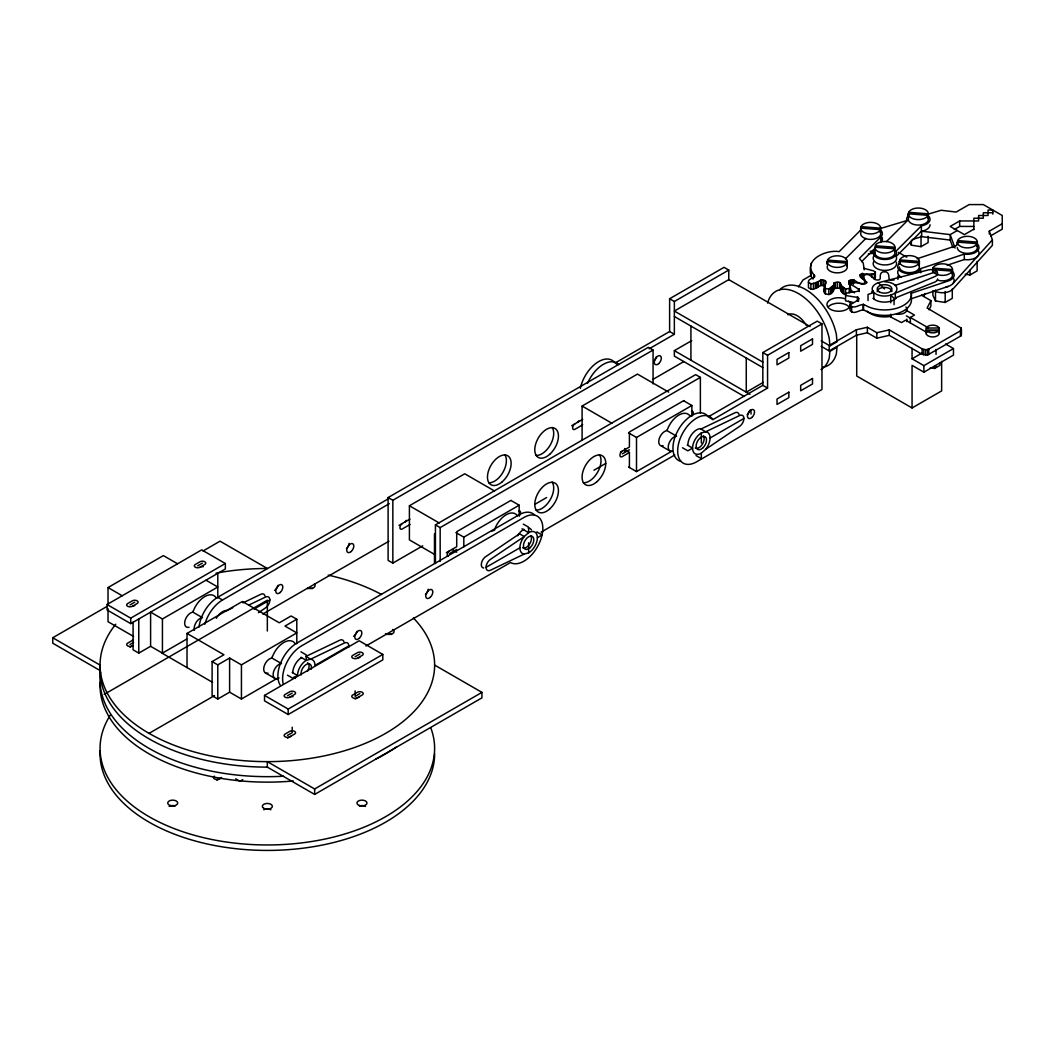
<?xml version="1.0" encoding="UTF-8"?>
<svg xmlns="http://www.w3.org/2000/svg" width="1055" height="1055" viewBox="0 0 1055 1055"><rect width="100%" height="100%" fill="white"/><g stroke="black" fill="none" stroke-linecap="round" stroke-linejoin="round"><path stroke-width="1.5" d="M894.113 279.984C885.171 281.184 891.765 274.973 886.319 271.9L882.811 271.874C877.061 274.353 884.288 281.58 875.399 279.707C872.709 278.204 870.56 274.471 866.603 274.406L863.557 275.381L863.781 278.124L866.023 282.278L863.518 283.69L851.702 282.252L849.908 283.993L849.697 292.538C853.798 287.329 843.116 279.219 853.521 279.812C857.385 282.002 862.95 286.973 867.105 282.463C852.559 271.056 862.212 274.854 874.384 273.865L875.347 271.926L873.487 270.845L864.164 268.366M853.205 302.495L845.556 300.846L845.609 293.356C857.689 290.705 865.931 292.499 849.908 283.993M850 291.338L849.776 289.321M961.079 327.973L960.432 330.835L928.756 349.126L925.71 349.706L922.162 348.875L889.273 329.899L876.824 332.721L867.368 327.261L856.396 329.753L829.19 345.46L829.19 350.933L856.396 335.213L867.368 332.721L876.824 338.193L889.273 335.358L922.162 354.335L927.622 354.955L960.788 335.978L961.079 327.973L927.134 308.034L930.892 300.622L921.437 295.163M840.914 285.232L845.609 289.044L845.609 294.503C836.76 293.514 845.569 278.902 834.98 282.608C832.764 285.47 835.428 293.541 828.808 294.53L825.445 293.976C819.616 289.057 831.261 280.01 821.819 279.878C818.403 280.986 815.08 284.085 810.886 283.69L808.447 282.239C807.563 277.808 818.06 278.032 813.919 274.841C801.866 260.071 826.764 249.231 839.121 251.657L860.55 230.227M833.556 290.692L834.004 283.057M875.188 248.505L874.846 249.995L874.846 247.266L894.574 248.769L894.574 251.499L894.917 247.266A10.036 5.789 0 0 0 886.2 241.529A10.036 5.789 0 0 0 875.188 245.762L894.917 247.266M189.056 627.277A8.361 4.827 -60 0 1 184.862 621.316A8.361 4.827 -60 0 1 192.116 612.309L193.5 610.594A18.397 10.629 -60 0 1 216.038 597.578M268.062 673.169A8.361 4.827 -60 0 1 263.882 667.222A8.361 4.827 -60 0 1 271.122 658.201L272.52 656.487A18.397 10.629 -60 0 1 295.057 643.471M494.399 530.414L494.887 528.779A18.397 10.629 -60 0 1 517.425 515.763M669.938 450.986L660.47 445.526A8.361 4.827 -60 0 1 659.533 437.825A8.361 4.827 -60 0 1 666.193 430.796L667.578 429.082A18.397 10.629 -60 0 1 690.115 416.066M849.024 292.617L849.697 287.079M923.613 296.35L925.064 293.488M929.007 309.801L930.892 306.095L930.892 300.622M824.43 284.929L825.445 288.516L828.808 289.07L833.556 285.232M798.543 286.92L802.934 280.037L811.348 275.184M834.004 288.516L839.938 288.107L840.914 290.692M952.876 283.65L992.399 239.867L989.287 231.177L1002.25 223.7M682.519 447.768L687.847 450.841L692.568 448.111A12.383 7.148 -60 0 1 701.324 432.946L705.703 431.772L739.173 415.736A6.686 3.864 -60 0 1 743.907 418.479A6.686 3.864 -60 0 1 739.173 426.668L705.703 449.285L701.324 453.162L701.324 458.622L695.997 455.549M952.639 271.689A11.711 6.765 0 0 1 948.353 280.92L911.23 293.29L911.467 299.844A26.929 15.548 0 0 1 894.851 314.205A26.929 15.548 0 0 1 865.509 310.843C861.315 307.823 856.555 314.166 851.649 311.964L849.948 310.196L849.948 304.737C866.076 296.218 857.491 298.077 845.556 295.387M845.424 258.871L865.904 238.39M880.833 230.227A11.711 6.765 0 0 1 880.833 236.993L859.39 258.422L863.241 263.038L864.164 269.803M861.658 261.627L875.188 248.096M886.424 241.621L907.023 221.023A11.711 6.765 0 0 1 908.197 215.893M928.479 215.893A11.711 6.765 0 0 1 921.371 225.81L896.196 250.984A11.711 6.765 0 0 1 883.352 259.438A11.711 6.765 0 0 1 874.74 249.349M930.048 224.741A11.711 6.765 0 0 1 921.371 231.269L896.196 256.444A11.711 6.765 0 0 1 884.697 264.95A11.711 6.765 0 0 1 873.672 256.233M808.447 282.239L808.447 287.699L810.886 289.149C816.016 290.626 819.208 283.558 823.77 285.984L823.77 280.524M258.422 612.691L265.122 608.168A6.686 3.864 -60 0 0 269.856 599.979A6.686 3.864 -60 0 0 265.122 597.249L249.112 604.911M108.019 605.438L108.019 587.556L163.38 555.603L177.57 563.792M107.069 604.502L201.69 549.866L225.348 563.515L225.348 568.988L130.728 623.624L107.069 609.961L107.069 604.502L130.728 618.151L225.348 563.515M434.62 665.072L481.937 692.383L481.937 697.856L314.654 794.428L267.337 767.117A167.283 96.572 0 0 1 100.067 670.532L52.75 643.22L52.75 637.748L106.621 606.651M203.022 551L220.033 541.175L267.337 568.487A167.283 96.572 0 0 0 216.011 573.155M130.016 604.911L134.75 602.168M197.667 565.849L202.402 563.106M132.376 606.269L137.11 603.539A3.35 1.925 0 0 0 137.11 600.809A3.35 1.925 0 0 0 132.376 600.809L127.655 603.539A3.35 1.925 0 0 0 127.655 606.269A3.35 1.925 0 0 0 132.376 606.269A3.35 1.925 0 0 1 134.75 605.702M200.041 567.208L204.776 564.478A3.35 1.925 0 0 0 204.776 561.748A3.35 1.925 0 0 0 200.041 561.748L195.307 564.478A3.35 1.925 0 0 0 195.307 567.208A3.35 1.925 0 0 0 200.041 567.208A3.35 1.925 0 0 1 203.272 566.706M617.412 364.397L615.039 363.039L669.622 331.521L669.622 298.75L724.033 267.337L728.768 270.067L728.768 279.892M669.622 298.75L674.356 301.479L728.768 270.067M133.088 622.199L133.088 649.84L138.772 653.111L150.601 646.293L150.601 612.137L162.43 618.969L217.792 587.015L205.962 580.184M130.016 644.513L133.563 642.469M422.699 545.87L392.842 563.106L388.108 560.376L388.108 497.551L648.337 347.319L653.071 350.049L653.071 383.875M130.016 647.243L132.376 645.884A3.35 1.925 0 0 1 133.075 645.568M199.026 627.092A26.771 15.456 -60 0 1 217.792 597.249L388.847 498.501M649.168 348.796L674.356 334.264L674.356 301.479M388.108 497.551L392.842 500.281L653.071 350.049M204.841 624.217A26.771 15.456 -60 0 1 222.513 599.992L389.295 503.697M744.276 396.482L674.356 356.115L674.356 350.642L691.711 340.633M187.025 667.591L187.025 633.448L242.386 601.495L279.285 622.793L291.114 615.975L296.798 619.245L296.798 643.774M434.95 554.64L409.406 539.896L409.406 505.754L464.754 473.787L494.571 490.997M582.096 440.186L582.096 406.043L637.457 374.09L668.685 392.117M150.601 646.293L162.43 653.111L186.564 639.185M104.168 694.401L267.337 600.19L267.337 631.009M254.031 609.104L269.856 599.979M398.988 525.416L409.406 519.403A3.35 1.925 -60 0 1 410.013 519.152M571.691 425.706L582.096 419.705A3.35 1.925 -60 0 1 582.703 419.442M652.781 379.497L683.825 361.575M262.827 614.023L388.978 541.189M992.781 214.139L992.781 210.037L988.06 210.037L988.06 215.497L978.592 215.497L978.592 220.97L959.668 220.957L950.199 226.429L964.402 234.619L973.857 229.159M435.425 563.528L435.425 524.863L695.654 374.63L700.375 377.36L700.375 412.808M910.043 242.373L911.335 245.169L921.028 246.672L928.123 242.571L928.123 236.333M954.261 229.555L959.668 226.429L973.857 226.429M435.425 524.863L440.159 527.606L700.375 377.36M957.307 230.518L950.199 234.619L921.688 231.203L921.688 236.663L912.259 239.538M278.349 677.706L241.437 699.017L229.608 692.186L217.778 699.017L212.108 695.733L212.108 661.591L223.937 654.759L187.025 633.448M212.108 661.591L217.778 664.861L229.608 658.03L241.437 664.861L296.798 632.908L284.969 626.077L296.798 619.245M712.982 419.587L708.248 416.857L762.831 385.339L762.831 352.555L817.243 321.142L821.977 323.872L821.977 389.44L696.59 461.826A26.771 15.456 -60 0 1 680.198 438.511A26.771 15.456 -60 0 1 712.982 419.587L767.565 388.069L767.565 355.284L821.977 323.872M511.121 500.281L456.71 531.694L456.71 546.727L446.305 552.728M683.825 400.584L629.413 431.996L629.413 447.017L620.419 452.213M455.931 532.604L463.818 537.166L519.166 505.2L519.166 516.066M628.622 432.906L636.508 437.456L691.869 405.502L691.869 416.356M990.579 235.898L1002.25 229.159L1002.25 215.497L983.326 204.578L969.136 204.578L956.16 212.055L941.126 210.262L927.2 214.455M449.615 553.545L456.71 549.457M534.779 504.382L546.609 497.551M593.925 470.24L605.755 463.409M622.318 453.848L629.413 449.747M629.413 467.51L629.413 452.476L622.318 456.578A3.35 1.925 -60 0 1 619.944 455.219A3.35 1.925 -60 0 1 622.318 451.118M149.058 733.357L214.495 695.588M763.306 382.332L746.267 392.17L746.267 358.027M821.212 340.857L829.903 345.882L836.997 341.78L836.378 334.606A45.167 26.072 60 0 0 811.348 293.435A45.167 26.072 60 0 0 779.698 289.756M821.212 346.317L829.903 351.341L836.997 347.24L836.378 353.702A45.167 26.072 60 0 1 822.913 367.311M965.193 274.208L970.033 274.959L977.128 270.871L977.128 261.495M628.622 467.049L636.508 471.598L671.995 451.118M910.346 322.935L910.346 317.476L914.487 315.076L906.351 310.381M541.123 532.142L674.778 454.969M300.939 651.819L306.253 654.891L306.253 660.364A12.383 7.148 -60 0 0 297.51 675.517L292.776 678.246L287.448 675.174M348.836 645.884L315.01 665.415A12.383 7.148 -60 0 0 310.632 659.19L305.897 656.447L339.38 640.411A6.686 3.864 -60 0 1 343.943 641.822M264.528 695.403L359.162 640.767L382.807 654.43L382.807 659.889L288.186 714.525L264.528 700.863L264.528 695.403L288.186 709.065L382.807 654.43M536.797 531.905L542.112 534.977L537.391 537.707A12.383 7.148 -60 0 1 528.634 552.873L524.256 554.046L490.786 570.082A6.686 3.864 -60 0 1 486.052 567.353L519.878 547.809M710.081 438.01L743.907 418.479M932.897 290.679L932.897 295.36L935.495 300.965L945.188 302.455L952.283 298.367L952.283 289.004M365.94 646.003L510.515 562.526A26.771 15.456 -60 0 0 541.386 537.615A26.771 15.456 -60 0 0 523.9 517.491L301.532 645.884A26.771 15.456 -60 0 0 283.241 683.943M287.474 695.812L292.209 693.082M355.139 656.751L359.861 654.021M289.835 697.184L294.569 694.454A3.35 1.925 0 0 0 294.569 691.724A3.35 1.925 0 0 0 289.835 691.724L285.114 694.454A3.35 1.925 0 0 0 285.114 697.184A3.35 1.925 0 0 0 289.835 697.184A3.35 1.925 0 0 1 293.079 696.682M357.5 658.122L362.234 655.392A3.35 1.925 0 0 0 362.234 652.649A3.35 1.925 0 0 0 357.5 652.649L352.766 655.392A3.35 1.925 0 0 0 352.766 658.122A3.35 1.925 0 0 0 357.5 658.122A3.35 1.925 0 0 1 359.861 657.555M912.061 348.176L912.061 358.805L921.925 353.108M912.061 358.805L923.89 365.637L953.469 348.559L953.469 355.113L923.89 372.191L912.061 365.36L912.061 407.969L941.64 390.904L941.64 361.403M287.474 735.427L292.209 732.698L292.209 727.225M359.861 693.636L355.139 696.366L355.139 690.893M287.474 738.157L294.569 734.056A3.35 1.925 0 0 0 294.569 731.326A3.35 1.925 0 0 0 289.835 731.326L285.114 734.056A3.35 1.925 0 0 0 285.114 736.786A3.35 1.925 0 0 0 289.835 736.786A3.35 1.925 0 0 1 291.338 736.285M355.139 699.096L362.234 694.994A3.35 1.925 0 0 0 362.234 692.265A3.35 1.925 0 0 0 357.5 692.265L352.766 694.994A3.35 1.925 0 0 0 352.766 697.724A3.35 1.925 0 0 0 357.5 697.724A3.35 1.925 0 0 1 359.003 697.223M216.868 780.265L221.603 777.522M930.286 367.773L934.638 368.446L939.965 365.373L939.965 362.643M242.769 779.645L239.933 781.28L235.713 778.841M267.337 767.117L267.337 761.644L314.654 788.969L481.937 692.383M226.917 610.542L232.733 607.759M242.927 602.88L260.387 594.506A6.686 3.864 -60 0 1 264.963 595.917M917.072 258.778L956.015 245.802A11.711 6.765 0 0 1 957.175 244.18M899.229 263.486A11.711 6.765 0 0 0 904.9 273.113A11.711 6.765 0 0 0 920.685 268.616L964.296 254.084A11.711 6.765 0 0 0 976.614 251.67A11.711 6.765 0 0 0 977.458 244.18M947.166 265.253L964.296 259.543A11.711 6.765 0 0 0 978.631 251.275M895.273 285.351L936.695 271.531A6.686 3.864 0 0 1 934.255 276.806L890.737 295.11A12.383 7.148 0 0 1 873.83 292.486L868.028 294.424L868.028 300.57M911.23 298.763L948.353 286.38M880.754 228.421L907.076 220.508M873.83 298.644L873.83 292.486A12.383 7.148 0 0 1 878.353 282.727L927.556 270.12A6.686 3.864 0 0 1 936.695 271.531M911.23 293.29L911.467 294.385A26.929 15.548 0 0 1 894.851 308.746A26.929 15.548 0 0 1 865.509 305.37C861.315 302.363 856.555 308.706 851.649 306.504L849.948 304.737M845.609 289.044L849.024 288.516M868.371 253.965L874.872 252.976M992.781 212.767L983.326 212.767L983.326 218.227L973.857 218.227L973.857 229.7M926.224 328.013L939.161 328.013L939.161 332.734L939.161 330.743L926.224 330.743L926.224 332.734L926.224 328.013A6.686 3.864 0 0 1 932.699 325.151A6.686 3.864 0 0 1 939.161 328.013M908.645 212.319L928.374 213.809L928.031 218.042L928.031 215.312L908.302 213.809L908.302 216.539L908.645 212.319A10.036 5.789 0 0 1 919.644 208.072A10.036 5.789 0 0 1 928.374 213.809M860.999 226.64L880.727 228.144L880.384 232.377L880.384 229.647L860.656 228.144L860.656 230.874L860.999 226.64A10.036 5.789 0 0 1 871.997 222.407A10.036 5.789 0 0 1 880.727 228.144M957.65 243.336L957.65 240.606L977.378 242.109L977.378 244.839L977.036 246.343L977.036 243.6L957.307 242.109L957.307 244.839M899.678 262.642L899.678 259.912L919.406 261.403L919.406 264.146L919.063 265.636L919.063 262.906L899.335 261.403L899.335 264.146M827.542 260.097L847.271 261.6L846.928 265.834L846.928 263.104L827.199 261.6L827.199 264.33L827.542 260.097A10.036 5.789 0 0 1 838.54 255.851A10.036 5.789 0 0 1 847.271 261.6M932.805 270.832L932.805 268.102L952.533 269.605L952.533 272.335L952.19 273.838L952.19 271.109L932.462 269.605A10.036 5.789 0 0 0 941.179 275.342A10.036 5.789 0 0 0 952.19 271.109M862.383 278.876L862.832 273.443M921.688 236.663L950.199 240.078L952.889 247.569M854.524 292.868L849.908 289.452M898.491 252.396L906.786 257.183M910.346 317.476L928.281 327.828M906.351 315.841L910.412 318.188M926.897 332.483L905.612 320.206L901.471 322.593L889.747 316.5A20.071 11.592 0 0 1 867.157 311.106M945.583 344.009L953.469 348.559M810.108 326.588L728.768 279.628L674.356 311.04L762.831 362.116M912.061 407.969L856.713 376.015L856.713 335.042M762.831 352.555L767.565 355.284M674.356 316.5L762.831 367.588M669.622 331.521L674.356 334.264M762.831 385.339L767.565 388.069M674.356 350.642L749.986 394.319M683.983 400.94L691.869 405.502M667.103 430.704L676.558 436.163L675.648 436.256A8.361 4.827 -60 0 0 668.408 445.276A8.361 4.827 -60 0 0 672.589 451.224M687.253 445.039L692.568 448.111A12.383 7.148 -60 0 0 701.324 453.162M582.096 406.043L611.9 423.253M624.679 449.747L629.413 452.476M511.279 500.65L519.166 505.2M523.306 524.124L528.634 527.197L528.634 532.656L524.256 536.533L490.786 559.15A6.686 3.864 -60 0 0 486.052 567.353M521.974 528.819L528.634 532.656A12.383 7.148 -60 0 1 537.391 537.707M409.406 505.754L439.21 522.964M451.988 549.457L456.71 552.187M217.792 597.249L222.513 599.992M300.939 657.278L306.253 660.364L310.632 659.19L344.115 643.154A6.686 3.864 -60 0 1 348.678 647.388M193.025 612.217L202.481 617.689L201.571 617.768A8.361 4.827 -60 0 0 194.331 630.323M272.032 658.109L281.487 663.582L280.577 663.674A8.361 4.827 -60 0 0 273.192 673.644A8.361 4.827 -60 0 0 279.048 677.983M292.182 672.444L297.51 675.517M265.412 672.932L274.867 678.391M108.019 587.556L122.209 595.759M133.563 636.455L108.019 621.698L108.019 608.695M162.193 653.256L212.583 682.348M52.75 637.748L100.067 665.072L100.067 670.532M878.353 282.727L884.552 288.912M810.306 267.06L810.306 272.533L811.229 276.555L813.023 279.048M955.052 248.083L950.199 234.619L950.199 240.078M824.43 290.389L824.469 291.338M992.399 239.867L992.399 245.327L952.876 289.123A11.711 6.765 0 0 1 934.585 290.969M989.287 231.177L989.287 233.92M970.033 270.278L970.033 274.959M964.296 254.084L964.296 259.543M961.448 329.068L961.408 334.91M960.788 330.518L960.788 335.978M960.432 330.835L960.432 336.294M959.668 220.957L959.668 226.429M945.188 291.536L945.188 302.455M936.036 349.495L936.036 354.414M935.495 290.033L935.495 300.965M934.638 365.716L934.638 368.446M928.756 349.126L928.756 354.586M927.622 349.495L927.622 354.955M925.71 349.706L925.71 355.166M923.798 349.495L923.798 354.955M923.89 365.637L923.89 372.191M922.162 348.875L922.162 354.335M921.371 225.81L921.371 231.269M921.028 235.74L921.028 246.672M920.685 268.616L920.685 272.718M911.335 240.487L911.335 245.169M894.086 304.605L894.086 298.446L890.737 295.11L890.737 302.785M890.921 314.219L890.921 317.344M889.273 329.899L889.273 335.358M880.833 236.993L880.833 242.452A11.711 6.765 0 0 0 882.006 237.322M876.824 332.721L876.824 338.193M875.347 271.926L875.347 277.386L874.384 279.338L874.384 273.865M873.382 250.075L873.382 253.2M871.905 274.26L871.905 276.99M867.368 327.261L867.368 332.721M864.586 279.667L864.586 282.397M863.557 275.381L863.557 279.483M863.544 304.302L863.544 309.761M863.096 304.262L863.096 309.735M862.383 273.403L862.383 277.505M861.961 273.509L861.961 277.597M861.684 273.707L861.684 277.808M860.55 274.841L860.55 277.57M859.179 288.846L859.179 291.576M858.994 288.595L858.994 291.338M858.546 298.407L858.546 301.137M857.781 296.903L857.781 301.005M857.412 296.745L857.412 300.846M856.396 329.753L856.396 335.213M853.877 279.984L853.877 282.714M853.521 279.812L853.521 283.914M853.073 279.786L853.073 283.874M852.651 279.878L852.651 282.608M851.649 306.504L851.649 311.964M850.699 280.524L850.699 284.626M848.748 281.184L848.748 283.914M843.776 288.002L843.776 293.461M842.47 287.039L842.47 292.499M841.613 286.235L841.613 291.694M841.125 285.615L841.125 291.075M840.466 283.057L840.466 288.516M840.294 282.806L840.294 288.279M839.938 282.648L839.938 288.107M839.49 282.608L839.49 288.068M837.235 282.608L837.235 288.068M834.98 282.608L834.98 288.068M834.531 282.648L834.531 288.107M834.175 282.806L834.175 288.279M833.331 285.615L833.331 291.075M832.857 286.235L832.857 291.694M831.999 287.039L831.999 292.499M830.694 288.002L830.694 293.461M829.903 345.882L829.283 338.708A45.167 26.072 60 0 0 798.437 293.567A45.167 26.072 60 0 0 767.592 303.088M829.903 351.341L829.283 357.79A45.167 26.072 60 0 1 821.014 369.553M828.808 289.07L828.808 294.53M825.722 281.184L825.722 283.914M825.445 288.516L825.445 293.976M824.773 287.079L824.773 292.538M821.819 279.878L821.819 285.338M821.397 279.786L821.397 285.246M820.948 279.812L820.948 285.285M820.592 279.984L820.592 285.443M818.311 281.725L818.311 287.197M817.796 282.002L817.796 287.461M816.847 282.397L816.847 287.857M815.396 282.859L815.396 288.318M813.919 274.841L813.919 277.57M813.445 283.307L813.445 288.767M811.229 263.038L811.229 265.768M811.229 271.082L811.229 276.555M810.886 283.69L810.886 289.149M751.002 409.92L751.002 414.022M701.324 432.946L701.324 443.06M690.919 326.061L690.919 360.203M636.508 437.456L636.508 471.598M624.679 448.52L624.679 451.764M528.634 542.758L528.634 552.873M463.818 537.166L463.818 546.912M440.159 527.606L440.159 561.431M434.475 533.883L434.475 563.146M392.842 500.281L392.842 563.106M314.654 788.969L314.654 794.428M288.186 709.065L288.186 714.525M241.437 664.861L241.437 699.017M229.608 658.03L229.608 692.186M217.792 573.353L217.792 597.882M217.778 664.861L217.778 699.017M162.43 618.969L162.43 653.111M138.772 618.969L138.772 653.111M130.728 618.151L130.728 623.624M413.402 617.993A167.283 96.572 0 0 1 273.416 761.578A167.283 96.572 0 0 1 115.747 624.23M328.211 575.12A167.283 96.572 0 0 1 381.554 594.506M133.075 640.108A3.35 1.925 0 0 0 132.376 640.411L127.655 643.154A3.35 1.925 0 0 0 127.655 645.884A3.35 1.925 0 0 0 132.376 645.884M314.39 584.193A5.024 2.901 0 0 1 313.599 587.701A5.024 2.901 0 0 1 307.533 588.149M392.605 629.492A5.024 2.901 0 0 1 392.605 633.593A5.024 2.901 0 0 1 385.51 633.593M307.533 588.598A5.024 2.901 0 0 1 312.557 588.598M386.552 634.49A5.024 2.901 0 0 1 391.563 634.49M430.836 727.976A167.283 96.572 0 0 1 255.983 844.738A167.283 96.572 0 0 1 110.142 715.369M214.495 776.163A3.35 1.925 0 0 0 214.495 778.893A3.35 1.925 0 0 0 219.229 778.893A3.35 1.925 0 0 1 220.732 778.392M434.62 753.85A167.283 96.572 0 0 1 264.62 850.409A167.283 96.572 0 0 1 100.146 750.712M169.169 806.429A5.024 2.901 0 0 1 175.222 805.967M359.465 805.967A5.024 2.901 0 0 1 365.518 806.429M263.79 809.752A5.024 2.901 0 0 1 270.884 809.752M396.799 746.716A167.283 96.572 0 0 1 375.87 759.046M293.211 780.977A167.283 96.572 0 0 1 100.146 682.427M283.505 776.216A167.283 96.572 0 0 1 100.621 672.22M216.328 618.27A12.383 7.148 -60 0 1 226.891 610.555M277.993 585.406A5.024 2.901 -60 0 1 274.564 590.431M349.086 543.312A5.024 2.901 -60 0 1 346.449 548.785M295.334 678.457A12.383 7.148 -60 0 1 293.949 677.165M292.776 672.787A12.383 7.148 -60 0 1 301.532 657.621M528.278 528.067A12.383 7.148 -60 0 1 531.483 529.913M517.715 535.769A12.383 7.148 -60 0 1 523.9 529.241M280.406 685.394A26.771 15.456 -60 0 1 296.798 643.154L519.166 514.761A26.771 15.456 -60 0 1 534.674 515.13M428.093 589.204A5.024 2.901 -60 0 1 425.455 594.677M356.999 631.299A5.024 2.901 -60 0 1 353.57 636.323M787.94 314.772A18.397 10.629 60 0 1 806.337 325.388M587.516 383.427A26.771 15.456 -60 0 1 618.889 364.674M580.369 388.319A26.771 15.456 -60 0 1 595.376 363.804A26.771 15.456 -60 0 1 614.155 361.944M656.487 356.564A5.024 2.901 -60 0 1 653.981 360.902M681.016 461.404A26.771 15.456 -60 0 1 678.484 429.517A26.771 15.456 -60 0 1 707.364 415.762M749.696 410.369A5.024 2.901 -60 0 1 747.191 414.721M687.847 445.025A12.383 7.148 -60 0 1 700.968 428.686M491.96 531.153A8.361 4.827 -60 0 1 493.489 530.507M663.12 445.751A8.361 4.827 -60 0 1 661.696 445.896M691.526 411.252A3.35 1.925 -60 0 1 692.594 415.208M518.836 510.95A3.35 1.925 -60 0 1 520.563 512.229A3.35 1.925 -60 0 1 519.403 515.631M447.94 556.447A3.35 1.925 -60 0 1 447.425 553.77A3.35 1.925 -60 0 1 449.615 550.816M552.121 482.082A16.722 9.653 -60 0 1 550.248 499.648A16.722 9.653 -60 0 1 535.966 510.066M599.438 454.758A16.722 9.653 -60 0 1 597.552 472.337A16.722 9.653 -60 0 1 583.283 482.755M406.346 520.366A3.35 1.925 -60 0 1 404.672 522.133M579.037 420.668A3.35 1.925 -60 0 1 577.362 422.435M504.804 454.758A16.722 9.653 -60 0 1 502.932 472.337A16.722 9.653 -60 0 1 488.65 482.755M552.121 427.446A16.722 9.653 -60 0 1 550.248 445.012A16.722 9.653 -60 0 1 535.966 455.43M575.001 423.794A3.35 1.925 -60 0 0 572.628 427.895A3.35 1.925 -60 0 0 575.001 429.266L582.096 425.165A3.35 1.925 -60 0 0 582.703 424.717M402.298 523.504A3.35 1.925 -60 0 0 399.937 527.606A3.35 1.925 -60 0 0 402.298 528.964L409.406 524.876A3.35 1.925 -60 0 0 410.013 524.427M705.703 449.285A12.383 7.148 -60 0 0 705.703 431.772L700.968 429.042L734.451 413.006A6.686 3.864 -60 0 1 739.014 414.417M703.461 436.084A7.359 4.246 -60 0 1 702.129 444.63A7.359 4.246 -60 0 1 695.285 448.072M524.256 554.046A12.383 7.148 -60 0 1 524.256 536.533L519.522 533.804L486.052 556.42A6.686 3.864 -60 0 0 481.476 563.106A6.686 3.864 -60 0 0 483.678 567.986M530.771 535.795A7.359 4.246 -60 0 1 529.439 544.34A7.359 4.246 -60 0 1 522.581 547.769M301.229 674.923A7.359 4.246 -60 0 1 306.253 664.452A7.359 4.246 -60 0 1 311.291 669.121M307.572 662.725A7.359 4.246 -60 0 1 307.572 671.217M905.942 307.018A8.361 4.827 0 0 1 905.335 312.372A8.361 4.827 0 0 1 896.539 314.1M906.773 319.111A8.361 4.827 0 0 1 906.773 321.604M884.552 281.777A12.383 7.148 0 0 1 895.273 292.486L895.273 297.958L934.255 282.278A6.686 3.864 0 0 0 937.592 278.929M877.193 291.655A7.359 4.246 0 0 1 884.552 287.395A7.359 4.246 0 0 1 891.91 291.655M935.93 366.388A3.35 1.925 0 0 1 935.06 367.246M933.556 367.747A3.35 1.925 0 0 1 931.829 367.747M938.488 331.178A6.686 3.864 0 0 1 932.699 336.967A6.686 3.864 0 0 1 926.897 331.178M919.063 265.372A10.036 5.789 0 0 1 910.689 272.612A10.036 5.789 0 0 1 899.335 266.875M919.063 262.906A10.036 5.789 0 0 1 908.065 267.152A10.036 5.789 0 0 1 899.335 261.403M899.678 259.912A10.036 5.789 0 0 1 910.689 255.666A10.036 5.789 0 0 1 919.406 261.403M894.574 251.235A10.036 5.789 0 0 1 884.881 258.528A10.036 5.789 0 0 1 875.188 251.235M894.574 248.769A10.036 5.789 0 0 1 883.576 253.015A10.036 5.789 0 0 1 874.846 247.266M846.928 265.57A10.036 5.789 0 0 1 837.235 272.863A10.036 5.789 0 0 1 827.542 265.57M846.928 263.104A10.036 5.789 0 0 1 835.929 267.35A10.036 5.789 0 0 1 827.199 261.6M952.19 273.562A10.036 5.789 0 0 1 948.603 279.667A10.036 5.789 0 0 1 937.473 280.089M932.805 268.102A10.036 5.789 0 0 1 943.803 263.856A10.036 5.789 0 0 1 952.533 269.605M880.384 232.113A10.036 5.789 0 0 1 870.692 239.406A10.036 5.789 0 0 1 860.999 232.113M880.384 229.647A10.036 5.789 0 0 1 869.373 233.894A10.036 5.789 0 0 1 860.656 228.144M928.031 217.778A10.036 5.789 0 0 1 918.338 225.071A10.036 5.789 0 0 1 908.645 217.778M928.031 215.312A10.036 5.789 0 0 1 917.032 219.559A10.036 5.789 0 0 1 908.302 213.809M901.089 277.109A11.711 6.765 0 0 1 898.174 270.37M897.976 279.338A11.711 6.765 0 0 1 898.174 275.83M896.288 262.128A11.711 6.765 0 0 1 884.499 270.41A11.711 6.765 0 0 1 873.672 261.693M977.036 246.066A10.036 5.789 0 0 1 968.648 253.319A10.036 5.789 0 0 1 957.307 247.569M977.036 243.6A10.036 5.789 0 0 1 966.037 247.846A10.036 5.789 0 0 1 957.307 242.109M957.65 240.606A10.036 5.789 0 0 1 968.648 236.36A10.036 5.789 0 0 1 977.378 242.109M873.224 251.13A11.711 6.765 0 0 1 870.177 251.288M953.799 278.784A11.711 6.765 0 0 1 946.005 286.973M896.13 298.249A13.385 7.728 0 0 1 872.96 298.249M871.615 292.38A13.385 7.728 0 0 1 872.96 290.521M828.518 306.57A11.711 6.765 0 0 1 832.804 304.104L835.626 303.418A11.711 6.765 0 0 1 849.961 308.205M848.8 301.11A11.711 6.765 0 0 1 849.961 306.24L848.8 307.875A11.711 6.765 0 0 1 830.377 309.273A11.711 6.765 0 0 1 832.804 298.631L835.626 297.958A11.711 6.765 0 0 1 844.514 298.631M788.85 352.555L777.021 359.386L777.021 364.845L788.85 358.027L788.85 352.555M812.508 338.906L800.679 345.724L800.679 351.196L812.508 344.365L812.508 338.906M788.85 392.17L777.021 399.001L777.021 404.461L788.85 397.63L788.85 392.17M812.508 378.508L800.679 385.339L800.679 390.798L812.508 383.967L812.508 378.508M939.161 330.004L926.224 330.004A6.686 3.864 0 0 0 932.699 332.866A6.686 3.864 0 0 0 939.161 330.004M170.211 805.532A5.024 2.901 0 0 0 177.728 803.013A5.024 2.901 0 0 0 170.211 800.508A5.024 2.901 0 0 0 170.211 805.532M359.465 805.532A5.024 2.901 0 0 0 366.982 803.013A5.024 2.901 0 0 0 359.465 800.508A5.024 2.901 0 0 0 359.465 805.532M263.79 808.381A5.024 2.901 0 0 0 272.19 807.088A5.024 2.901 0 0 0 266.045 803.528A5.024 2.901 0 0 0 263.79 808.381M280.208 592.488A5.024 2.901 -60 0 0 281.804 584.721A5.024 2.901 -60 0 0 275.869 589.982A5.024 2.901 -60 0 0 280.208 592.488M351.183 551.514A5.024 2.901 -60 0 0 352.779 543.734A5.024 2.901 -60 0 0 346.831 549.009A5.024 2.901 -60 0 0 351.183 551.514M430.189 597.407A5.024 2.901 -60 0 0 431.785 589.639A5.024 2.901 -60 0 0 425.851 594.901A5.024 2.901 -60 0 0 430.189 597.407M359.214 638.38A5.024 2.901 -60 0 0 360.81 630.613A5.024 2.901 -60 0 0 354.876 635.875A5.024 2.901 -60 0 0 359.214 638.38M658.716 363.632A5.024 2.901 -60 0 0 660.311 355.865A5.024 2.901 -60 0 0 654.364 361.126A5.024 2.901 -60 0 0 658.716 363.632M751.925 417.45A5.024 2.901 -60 0 0 753.507 409.67A5.024 2.901 -60 0 0 747.573 414.945A5.024 2.901 -60 0 0 751.925 417.45M549.668 508.985A16.722 9.653 -60 0 0 554.97 483.071A16.722 9.653 -60 0 0 535.188 500.611A16.722 9.653 -60 0 0 549.668 508.985M596.985 481.66A16.722 9.653 -60 0 0 602.286 455.747A16.722 9.653 -60 0 0 582.492 473.299A16.722 9.653 -60 0 0 596.985 481.66M502.365 481.66A16.722 9.653 -60 0 0 507.666 455.747A16.722 9.653 -60 0 0 487.872 473.299A16.722 9.653 -60 0 0 502.365 481.66M549.668 454.349A16.722 9.653 -60 0 0 554.97 428.436A16.722 9.653 -60 0 0 535.188 445.988A16.722 9.653 -60 0 0 549.668 454.349M702.67 448.085A7.359 4.246 -60 0 0 705.004 436.678A7.359 4.246 -60 0 0 696.3 444.406A7.359 4.246 -60 0 0 702.67 448.085M529.979 547.782A7.359 4.246 -60 0 0 532.313 536.388A7.359 4.246 -60 0 0 523.61 544.103A7.359 4.246 -60 0 0 529.979 547.782M879.342 291.919A7.359 4.246 0 0 0 891.66 290.019A7.359 4.246 0 0 0 882.639 284.81A7.359 4.246 0 0 0 879.342 291.919"/></g></svg>
